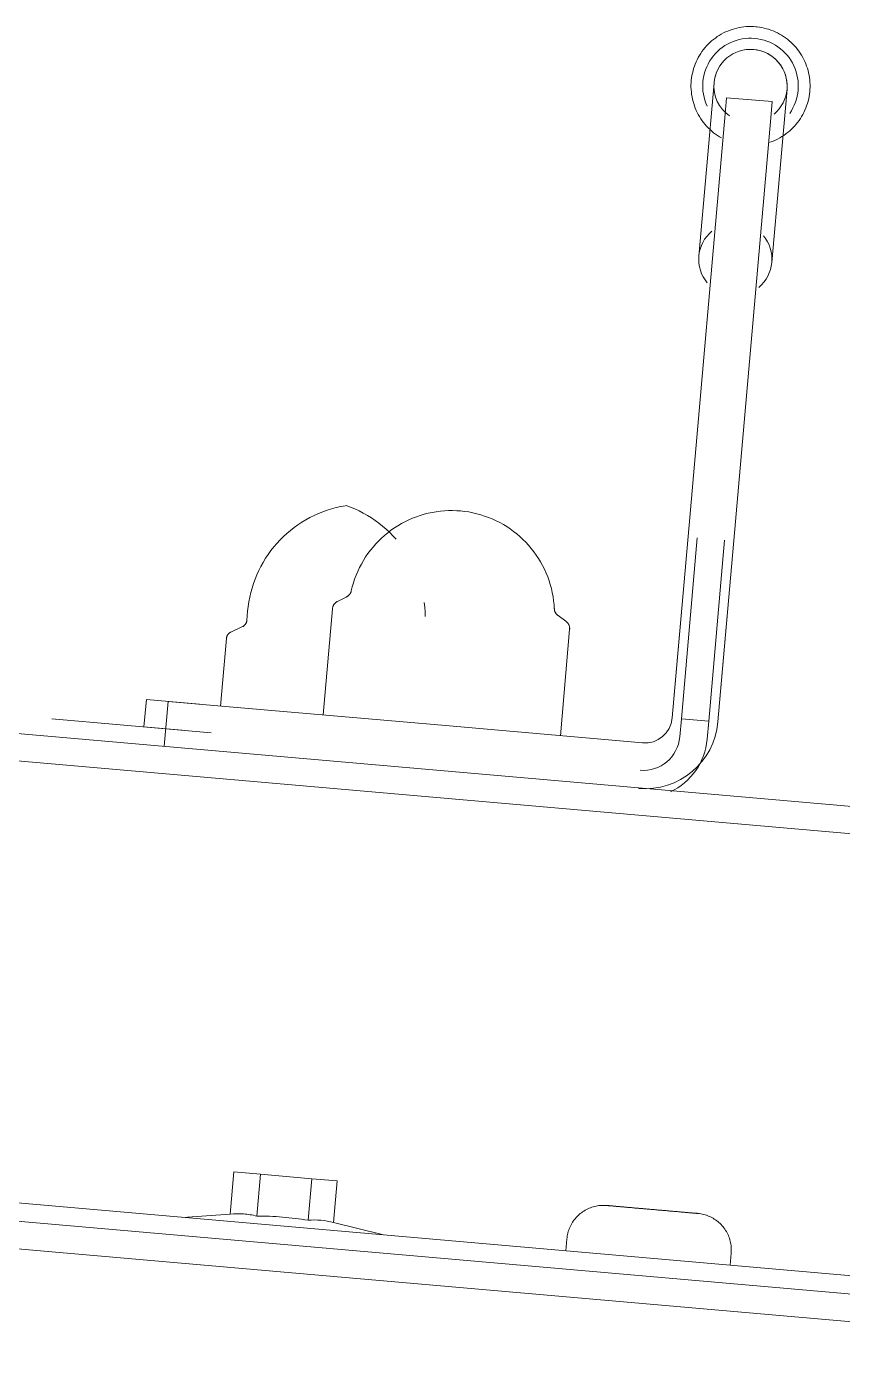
# Model space of a CAD drawing. Header units: millimetres. Extents: x 4237772 to 4686020, y -673 to 29459.
# Drawn here: x 4650197 to 4650286.1, y 16882.7 to 17027.4 of the extents above; entities that cross this region are included whole.
import ezdxf

# ---------------------------------------------------------------- set-up
doc = ezdxf.new("R2010")
doc.units = ezdxf.units.MM
doc.layers.add('Q-SPCQ', color=91, linetype='Continuous', lineweight=5)

# ---------------------------------------------------------------- blocks, each defined once
blk = doc.blocks.new('Static Line_Sayfa_Metal Deck_Pan Mount - Up to 15 _ pitch - Max 2 Users-1845519-SECTION - GRID A9-A10')
at = {"layer": 'Q-SPCQ'}
for p, q in [((4567683.5, 17021.29), (4567681.84, 17002.36)), ((4567684.86, 17019.66), (4567684.71, 17017.9)), ((4567689.84, 17019.23), (4567684.86, 17019.66)), ((4567689.69, 17017.46), (4567689.84, 17019.23)), ((4567689.81, 17001.66), (4567691.47, 17020.59)), ((4567680.67, 16971.74), (4567684.71, 17017.9)), ((4567689.69, 17017.46), (4567685.65, 16971.3)), ((4567680.67, 16971.74), (4567678.93, 16951.92)), ((4567680.67, 16971.74), (4567679.3, 16956.07)), ((4567679.93, 16951.83), (4567681.66, 16971.6)), ((4567684.65, 16971.34), (4567682.92, 16951.57)), ((4567683.91, 16951.48), (4567685.65, 16971.3)), ((4567684.28, 16955.63), (4567685.65, 16971.3)), ((4567643.34, 16965.12), (4567642.39, 16964.65)), ((4567643.34, 16965.12), (4567642.39, 16964.65)), ((4567632.57, 16963.59), (4567632.48, 16962.56)), ((4567632.57, 16963.59), (4567632.48, 16962.56)), ((4567632.57, 16963.59), (4567632.48, 16962.56)), ((4567632.57, 16963.59), (4567632.48, 16962.56)), ((4567632.57, 16963.59), (4567632.48, 16962.56)), ((4567641.83, 16963.84), (4567640.82, 16952.24)), ((4567641.83, 16963.84), (4567640.82, 16952.24)), ((4567667.32, 16962.47), (4567666.47, 16963.1)), ((4567667.32, 16962.47), (4567666.47, 16963.1)), ((4567632.01, 16961.89), (4567630.73, 16961.29)), ((4567632.01, 16961.89), (4567630.73, 16961.29)), ((4567632.01, 16961.89), (4567630.73, 16961.29)), ((4567632.01, 16961.89), (4567630.73, 16961.29)), ((4567632.01, 16961.89), (4567630.73, 16961.29)), ((4567666.72, 16949.98), (4567667.73, 16961.57)), ((4567666.72, 16949.98), (4567667.73, 16961.57)), ((4567630.26, 16960.61), (4567629.61, 16953.22)), ((4567678.93, 16951.92), (4567679.3, 16956.07)), ((4567684.28, 16955.63), (4567683.91, 16951.48)), ((4567621.52, 16953.93), (4567621.25, 16950.94)), ((4567621.52, 16953.93), (4567621.25, 16950.94)), ((4567621.52, 16953.93), (4567621.25, 16950.94)), ((4567621.52, 16953.93), (4567621.25, 16950.94)), ((4567621.52, 16953.93), (4567621.25, 16950.94)), ((4567621.52, 16953.93), (4567627.31, 16953.43)), ((4567621.52, 16953.93), (4567627.31, 16953.43)), ((4567621.52, 16953.93), (4567627.31, 16953.43)), ((4567621.52, 16953.93), (4567627.31, 16953.43)), ((4567621.52, 16953.93), (4567627.31, 16953.43)), ((4567621.52, 16953.93), (4567627.31, 16953.43)), ((4567621.52, 16953.93), (4567627.31, 16953.43)), ((4567621.52, 16953.93), (4567627.31, 16953.43)), ((4567621.52, 16953.93), (4567627.31, 16953.43)), ((4567621.52, 16953.93), (4567627.31, 16953.43)), ((4567623.88, 16953.73), (4567623.45, 16948.83)), ((4567628.86, 16953.29), (4567623.88, 16953.73)), ((4567628.86, 16953.29), (4567623.88, 16953.73)), ((4567628.86, 16953.29), (4567653.77, 16951.11)), ((4567725.43, 16939.91), (4567581.24, 16952.52)), ((4567626.11, 16950.52), (4567611.17, 16951.83)), ((4567626.11, 16950.52), (4567611.17, 16951.83)), ((4567626.11, 16950.52), (4567611.17, 16951.83)), ((4567626.11, 16950.52), (4567611.17, 16951.83)), ((4567626.11, 16950.52), (4567611.17, 16951.83)), ((4567626.11, 16950.52), (4567611.17, 16951.83)), ((4567626.11, 16950.52), (4567611.17, 16951.83)), ((4567626.11, 16950.52), (4567611.17, 16951.83)), ((4567626.11, 16950.52), (4567611.17, 16951.83)), ((4567626.11, 16950.52), (4567611.17, 16951.83)), ((4567679.93, 16951.83), (4567679.76, 16949.84)), ((4567679.76, 16949.84), (4567679.93, 16951.83)), ((4567679.93, 16951.83), (4567679.76, 16949.84)), ((4567679.76, 16949.84), (4567679.93, 16951.83)), ((4567679.93, 16951.83), (4567679.76, 16949.84)), ((4567679.76, 16949.84), (4567679.93, 16951.83)), ((4567679.93, 16951.83), (4567679.76, 16949.84)), ((4567679.76, 16949.84), (4567679.93, 16951.83)), ((4567679.93, 16951.83), (4567679.76, 16949.84)), ((4567679.76, 16949.84), (4567679.93, 16951.83)), ((4567682.92, 16951.57), (4567679.93, 16951.83)), ((4567682.74, 16949.58), (4567682.92, 16951.57)), ((4567682.92, 16951.57), (4567682.74, 16949.58)), ((4567682.74, 16949.58), (4567682.92, 16951.57)), ((4567682.92, 16951.57), (4567682.74, 16949.58)), ((4567682.74, 16949.58), (4567682.92, 16951.57)), ((4567682.92, 16951.57), (4567682.74, 16949.58)), ((4567682.74, 16949.58), (4567682.92, 16951.57)), ((4567682.92, 16951.57), (4567682.74, 16949.58)), ((4567682.74, 16949.58), (4567682.92, 16951.57)), ((4567682.92, 16951.57), (4567682.74, 16949.58)), ((4567625.38, 16950.58), (4567621.25, 16950.94)), ((4567625.38, 16950.58), (4567621.25, 16950.94)), ((4567625.38, 16950.58), (4567621.25, 16950.94)), ((4567625.38, 16950.58), (4567621.25, 16950.94)), ((4567625.38, 16950.58), (4567621.25, 16950.94)), ((4567625.38, 16950.58), (4567621.25, 16950.94)), ((4567625.38, 16950.58), (4567621.25, 16950.94)), ((4567625.38, 16950.58), (4567621.25, 16950.94)), ((4567625.38, 16950.58), (4567621.25, 16950.94)), ((4567625.38, 16950.58), (4567621.25, 16950.94)), ((4567628.6, 16950.3), (4567626.11, 16950.52)), ((4567653.77, 16951.11), (4567675.68, 16949.19)), ((4567583.08, 16949.35), (4567723.08, 16937.1)), ((4567726.09, 16888.57), (4567561.45, 16902.97)), ((4567631.06, 16902.34), (4567630.66, 16897.73)), ((4567633.96, 16902.08), (4567631.06, 16902.34)), ((4567631.06, 16902.34), (4567633.96, 16902.08)), ((4567633.96, 16902.08), (4567633.56, 16897.51)), ((4567633.96, 16902.08), (4567633.56, 16897.51)), ((4567633.96, 16902.08), (4567639.56, 16901.59)), ((4567725.92, 16886.58), (4567560.55, 16901.04)), ((4567735.88, 16885.71), (4567560.55, 16901.04)), ((4567639.56, 16901.59), (4567639.16, 16897.05)), ((4567639.56, 16901.59), (4567639.16, 16897.05)), ((4567642.34, 16901.35), (4567639.56, 16901.59)), ((4567639.56, 16901.59), (4567642.34, 16901.35)), ((4567641.94, 16896.81), (4567642.34, 16901.35)), ((4567735.62, 16882.72), (4567560.29, 16898.06)), ((4567630.66, 16897.73), (4567625.48, 16897.37)), ((4567647.39, 16895.45), (4567641.94, 16896.81)), ((4567667.43, 16895.02), (4567667.32, 16893.71)), ((4567685.25, 16892.14), (4567685.36, 16893.45))]:
    blk.add_line(p, q, dxfattribs=at)
at = {"layer": 'Q-SPCQ', "flags": 128}
for points in [[(4567688.05, 17027.41), (4567687.79, 17027.43), (4567687.53, 17027.44), (4567687.27, 17027.43), (4567687.01, 17027.42), (4567686.75, 17027.4), (4567686.49, 17027.36), (4567686.24, 17027.32), (4567685.98, 17027.26), (4567685.73, 17027.2), (4567685.48, 17027.12), (4567685.24, 17027.04), (4567684.99, 17026.94), (4567684.76, 17026.84), (4567684.52, 17026.73), (4567684.29, 17026.6), (4567684.07, 17026.47), (4567683.85, 17026.33), (4567683.64, 17026.18), (4567683.43, 17026.02), (4567683.23, 17025.86), (4567683.04, 17025.68), (4567682.85, 17025.5), (4567682.67, 17025.31), (4567682.5, 17025.12), (4567682.34, 17024.91), (4567682.18, 17024.7), (4567682.04, 17024.49), (4567681.9, 17024.27), (4567681.77, 17024.04), (4567681.65, 17023.81), (4567681.54, 17023.58), (4567681.44, 17023.34), (4567681.35, 17023.09), (4567681.27, 17022.85), (4567681.2, 17022.6), (4567681.14, 17022.34), (4567681.08, 17022.09), (4567681.04, 17021.83), (4567681.01, 17021.57), (4567680.99, 17021.32), (4567680.98, 17021.06), (4567680.98, 17020.8), (4567680.99, 17020.54), (4567681.02, 17020.28), (4567681.05, 17020.02), (4567681.09, 17019.76), (4567681.14, 17019.51), (4567681.2, 17019.25), (4567681.28, 17019.01), (4567681.36, 17018.76), (4567681.45, 17018.52), (4567681.55, 17018.28), (4567681.66, 17018.04), (4567681.78, 17017.81), (4567681.91, 17017.59), (4567682.05, 17017.37), (4567682.2, 17017.15), (4567682.35, 17016.94), (4567682.52, 17016.74), (4567682.69, 17016.55), (4567682.87, 17016.36), (4567683.06, 17016.18), (4567683.25, 17016), (4567683.45, 17015.84), (4567683.66, 17015.68), (4567683.87, 17015.53), (4567684.09, 17015.39), (4567684.32, 17015.26)], [(4567688.05, 17027.41), (4567687.79, 17027.43), (4567687.53, 17027.44), (4567687.27, 17027.43), (4567687.01, 17027.42), (4567686.75, 17027.4), (4567686.49, 17027.36), (4567686.24, 17027.32), (4567685.98, 17027.26), (4567685.73, 17027.2), (4567685.48, 17027.12), (4567685.24, 17027.04), (4567684.99, 17026.94), (4567684.76, 17026.84), (4567684.52, 17026.73), (4567684.29, 17026.6), (4567684.07, 17026.47), (4567683.85, 17026.33), (4567683.64, 17026.18), (4567683.43, 17026.02), (4567683.23, 17025.86), (4567683.04, 17025.68), (4567682.85, 17025.5), (4567682.67, 17025.31), (4567682.5, 17025.12), (4567682.34, 17024.91), (4567682.18, 17024.7), (4567682.04, 17024.49), (4567681.9, 17024.27), (4567681.77, 17024.04), (4567681.65, 17023.81), (4567681.54, 17023.58), (4567681.44, 17023.34), (4567681.35, 17023.09), (4567681.27, 17022.85), (4567681.2, 17022.6), (4567681.14, 17022.34), (4567681.08, 17022.09), (4567681.04, 17021.83), (4567681.01, 17021.57), (4567680.99, 17021.32), (4567680.98, 17021.06), (4567680.98, 17020.8), (4567680.99, 17020.54), (4567681.02, 17020.28), (4567681.05, 17020.02), (4567681.09, 17019.76), (4567681.14, 17019.51), (4567681.2, 17019.25), (4567681.28, 17019.01), (4567681.36, 17018.76), (4567681.45, 17018.52), (4567681.55, 17018.28), (4567681.66, 17018.04), (4567681.78, 17017.81), (4567681.91, 17017.59), (4567682.05, 17017.37), (4567682.2, 17017.15), (4567682.35, 17016.94), (4567682.52, 17016.74), (4567682.69, 17016.55), (4567682.87, 17016.36), (4567683.06, 17016.18), (4567683.25, 17016), (4567683.45, 17015.84), (4567683.66, 17015.68), (4567683.87, 17015.53), (4567684.09, 17015.39), (4567684.32, 17015.26)], [(4567688.05, 17027.41), (4567687.79, 17027.43), (4567687.53, 17027.44), (4567687.27, 17027.43), (4567687.01, 17027.42), (4567686.75, 17027.4), (4567686.49, 17027.36), (4567686.24, 17027.32), (4567685.98, 17027.26), (4567685.73, 17027.2), (4567685.48, 17027.12), (4567685.24, 17027.04), (4567684.99, 17026.94), (4567684.76, 17026.84), (4567684.52, 17026.73), (4567684.29, 17026.6), (4567684.07, 17026.47), (4567683.85, 17026.33), (4567683.64, 17026.18), (4567683.43, 17026.02), (4567683.23, 17025.86), (4567683.04, 17025.68), (4567682.85, 17025.5), (4567682.67, 17025.31), (4567682.5, 17025.12), (4567682.34, 17024.91), (4567682.18, 17024.7), (4567682.04, 17024.49), (4567681.9, 17024.27), (4567681.77, 17024.04), (4567681.65, 17023.81), (4567681.54, 17023.58), (4567681.44, 17023.34), (4567681.35, 17023.09), (4567681.27, 17022.85), (4567681.2, 17022.6), (4567681.14, 17022.34), (4567681.08, 17022.09), (4567681.04, 17021.83), (4567681.01, 17021.57), (4567680.99, 17021.32), (4567680.98, 17021.06), (4567680.98, 17020.8), (4567680.99, 17020.54), (4567681.02, 17020.28), (4567681.05, 17020.02), (4567681.09, 17019.76), (4567681.14, 17019.51), (4567681.2, 17019.25), (4567681.28, 17019.01), (4567681.36, 17018.76), (4567681.45, 17018.52), (4567681.55, 17018.28), (4567681.66, 17018.04), (4567681.78, 17017.81), (4567681.91, 17017.59), (4567682.05, 17017.37), (4567682.2, 17017.15), (4567682.35, 17016.94), (4567682.52, 17016.74), (4567682.69, 17016.55), (4567682.87, 17016.36), (4567683.06, 17016.18), (4567683.25, 17016), (4567683.45, 17015.84), (4567683.66, 17015.68), (4567683.87, 17015.53), (4567684.09, 17015.39), (4567684.32, 17015.26)], [(4567688.05, 17027.41), (4567687.79, 17027.43), (4567687.53, 17027.44), (4567687.27, 17027.43), (4567687.01, 17027.42), (4567686.75, 17027.4), (4567686.49, 17027.36), (4567686.24, 17027.32), (4567685.98, 17027.26), (4567685.73, 17027.2), (4567685.48, 17027.12), (4567685.24, 17027.04), (4567684.99, 17026.94), (4567684.76, 17026.84), (4567684.52, 17026.73), (4567684.29, 17026.6), (4567684.07, 17026.47), (4567683.85, 17026.33), (4567683.64, 17026.18), (4567683.43, 17026.02), (4567683.23, 17025.86), (4567683.04, 17025.68), (4567682.85, 17025.5), (4567682.67, 17025.31), (4567682.5, 17025.12), (4567682.34, 17024.91), (4567682.18, 17024.7), (4567682.04, 17024.49), (4567681.9, 17024.27), (4567681.77, 17024.04), (4567681.65, 17023.81), (4567681.54, 17023.58), (4567681.44, 17023.34), (4567681.35, 17023.09), (4567681.27, 17022.85), (4567681.2, 17022.6), (4567681.14, 17022.34), (4567681.08, 17022.09), (4567681.04, 17021.83), (4567681.01, 17021.57), (4567680.99, 17021.32), (4567680.98, 17021.06), (4567680.98, 17020.8), (4567680.99, 17020.54), (4567681.02, 17020.28), (4567681.05, 17020.02), (4567681.09, 17019.76), (4567681.14, 17019.51), (4567681.2, 17019.25), (4567681.28, 17019.01), (4567681.36, 17018.76), (4567681.45, 17018.52), (4567681.55, 17018.28), (4567681.66, 17018.04), (4567681.78, 17017.81), (4567681.91, 17017.59), (4567682.05, 17017.37), (4567682.2, 17017.15), (4567682.35, 17016.94), (4567682.52, 17016.74), (4567682.69, 17016.55), (4567682.87, 17016.36), (4567683.06, 17016.18), (4567683.25, 17016), (4567683.45, 17015.84), (4567683.66, 17015.68), (4567683.87, 17015.53), (4567684.09, 17015.39), (4567684.32, 17015.26)], [(4567688.05, 17027.41), (4567687.79, 17027.43), (4567687.53, 17027.44), (4567687.27, 17027.43), (4567687.01, 17027.42), (4567686.75, 17027.4), (4567686.49, 17027.36), (4567686.24, 17027.32), (4567685.98, 17027.26), (4567685.73, 17027.2), (4567685.48, 17027.12), (4567685.24, 17027.04), (4567684.99, 17026.94), (4567684.76, 17026.84), (4567684.52, 17026.73), (4567684.29, 17026.6), (4567684.07, 17026.47), (4567683.85, 17026.33), (4567683.64, 17026.18), (4567683.43, 17026.02), (4567683.23, 17025.86), (4567683.04, 17025.68), (4567682.85, 17025.5), (4567682.67, 17025.31), (4567682.5, 17025.12), (4567682.34, 17024.91), (4567682.18, 17024.7), (4567682.04, 17024.49), (4567681.9, 17024.27), (4567681.77, 17024.04), (4567681.65, 17023.81), (4567681.54, 17023.58), (4567681.44, 17023.34), (4567681.35, 17023.09), (4567681.27, 17022.85), (4567681.2, 17022.6), (4567681.14, 17022.34), (4567681.08, 17022.09), (4567681.04, 17021.83), (4567681.01, 17021.57), (4567680.99, 17021.32), (4567680.98, 17021.06), (4567680.98, 17020.8), (4567680.99, 17020.54), (4567681.02, 17020.28), (4567681.05, 17020.02), (4567681.09, 17019.76), (4567681.14, 17019.51), (4567681.2, 17019.25), (4567681.28, 17019.01), (4567681.36, 17018.76), (4567681.45, 17018.52), (4567681.55, 17018.28), (4567681.66, 17018.04), (4567681.78, 17017.81), (4567681.91, 17017.59), (4567682.05, 17017.37), (4567682.2, 17017.15), (4567682.35, 17016.94), (4567682.52, 17016.74), (4567682.69, 17016.55), (4567682.87, 17016.36), (4567683.06, 17016.18), (4567683.25, 17016), (4567683.45, 17015.84), (4567683.66, 17015.68), (4567683.87, 17015.53), (4567684.09, 17015.39), (4567684.32, 17015.26)], [(4567689.48, 17014.75), (4567689.73, 17014.84), (4567689.97, 17014.93), (4567690.21, 17015.04), (4567690.44, 17015.15), (4567690.67, 17015.27), (4567690.89, 17015.41), (4567691.11, 17015.55), (4567691.33, 17015.7), (4567691.53, 17015.85), (4567691.73, 17016.02), (4567691.93, 17016.19), (4567692.11, 17016.38), (4567692.29, 17016.56), (4567692.46, 17016.76), (4567692.62, 17016.96), (4567692.78, 17017.17), (4567692.93, 17017.39), (4567693.06, 17017.61), (4567693.19, 17017.83), (4567693.31, 17018.06), (4567693.42, 17018.3), (4567693.52, 17018.54), (4567693.61, 17018.78), (4567693.7, 17019.03), (4567693.77, 17019.28), (4567693.83, 17019.53), (4567693.88, 17019.79), (4567693.92, 17020.04), (4567693.95, 17020.3), (4567693.97, 17020.56), (4567693.98, 17020.82), (4567693.98, 17021.08), (4567693.97, 17021.34), (4567693.95, 17021.6), (4567693.92, 17021.86), (4567693.87, 17022.11), (4567693.82, 17022.37), (4567693.76, 17022.62), (4567693.69, 17022.87), (4567693.61, 17023.12), (4567693.51, 17023.36), (4567693.41, 17023.6), (4567693.3, 17023.83), (4567693.18, 17024.07), (4567693.05, 17024.29), (4567692.91, 17024.51), (4567692.76, 17024.73), (4567692.61, 17024.93), (4567692.45, 17025.14), (4567692.27, 17025.33), (4567692.09, 17025.52), (4567691.91, 17025.7), (4567691.71, 17025.87), (4567691.51, 17026.04), (4567691.31, 17026.19), (4567691.09, 17026.34), (4567690.87, 17026.48), (4567690.65, 17026.61), (4567690.42, 17026.74), (4567690.18, 17026.85), (4567689.95, 17026.95), (4567689.7, 17027.05), (4567689.46, 17027.13), (4567689.21, 17027.2), (4567688.96, 17027.27), (4567688.7, 17027.32), (4567688.45, 17027.37), (4567688.19, 17027.4), (4567688.05, 17027.41)], [(4567689.48, 17014.75), (4567689.73, 17014.84), (4567689.97, 17014.93), (4567690.21, 17015.04), (4567690.44, 17015.15), (4567690.67, 17015.27), (4567690.89, 17015.41), (4567691.11, 17015.55), (4567691.33, 17015.7), (4567691.53, 17015.85), (4567691.73, 17016.02), (4567691.93, 17016.19), (4567692.11, 17016.38), (4567692.29, 17016.56), (4567692.46, 17016.76), (4567692.62, 17016.96), (4567692.78, 17017.17), (4567692.93, 17017.39), (4567693.06, 17017.61), (4567693.19, 17017.83), (4567693.31, 17018.06), (4567693.42, 17018.3), (4567693.52, 17018.54), (4567693.61, 17018.78), (4567693.7, 17019.03), (4567693.77, 17019.28), (4567693.83, 17019.53), (4567693.88, 17019.79), (4567693.92, 17020.04), (4567693.95, 17020.3), (4567693.97, 17020.56), (4567693.98, 17020.82), (4567693.98, 17021.08), (4567693.97, 17021.34), (4567693.95, 17021.6), (4567693.92, 17021.86), (4567693.87, 17022.11), (4567693.82, 17022.37), (4567693.76, 17022.62), (4567693.69, 17022.87), (4567693.61, 17023.12), (4567693.51, 17023.36), (4567693.41, 17023.6), (4567693.3, 17023.83), (4567693.18, 17024.07), (4567693.05, 17024.29), (4567692.91, 17024.51), (4567692.76, 17024.73), (4567692.61, 17024.93), (4567692.45, 17025.14), (4567692.27, 17025.33), (4567692.09, 17025.52), (4567691.91, 17025.7), (4567691.71, 17025.87), (4567691.51, 17026.04), (4567691.31, 17026.19), (4567691.09, 17026.34), (4567690.87, 17026.48), (4567690.65, 17026.61), (4567690.42, 17026.74), (4567690.18, 17026.85), (4567689.95, 17026.95), (4567689.7, 17027.05), (4567689.46, 17027.13), (4567689.21, 17027.2), (4567688.96, 17027.27), (4567688.7, 17027.32), (4567688.45, 17027.37), (4567688.19, 17027.4), (4567688.05, 17027.41)], [(4567689.48, 17014.75), (4567689.73, 17014.84), (4567689.97, 17014.93), (4567690.21, 17015.04), (4567690.44, 17015.15), (4567690.67, 17015.27), (4567690.89, 17015.41), (4567691.11, 17015.55), (4567691.33, 17015.7), (4567691.53, 17015.85), (4567691.73, 17016.02), (4567691.93, 17016.19), (4567692.11, 17016.38), (4567692.29, 17016.56), (4567692.46, 17016.76), (4567692.62, 17016.96), (4567692.78, 17017.17), (4567692.93, 17017.39), (4567693.06, 17017.61), (4567693.19, 17017.83), (4567693.31, 17018.06), (4567693.42, 17018.3), (4567693.52, 17018.54), (4567693.61, 17018.78), (4567693.7, 17019.03), (4567693.77, 17019.28), (4567693.83, 17019.53), (4567693.88, 17019.79), (4567693.92, 17020.04), (4567693.95, 17020.3), (4567693.97, 17020.56), (4567693.98, 17020.82), (4567693.98, 17021.08), (4567693.97, 17021.34), (4567693.95, 17021.6), (4567693.92, 17021.86), (4567693.87, 17022.11), (4567693.82, 17022.37), (4567693.76, 17022.62), (4567693.69, 17022.87), (4567693.61, 17023.12), (4567693.51, 17023.36), (4567693.41, 17023.6), (4567693.3, 17023.83), (4567693.18, 17024.07), (4567693.05, 17024.29), (4567692.91, 17024.51), (4567692.76, 17024.73), (4567692.61, 17024.93), (4567692.45, 17025.14), (4567692.27, 17025.33), (4567692.09, 17025.52), (4567691.91, 17025.7), (4567691.71, 17025.87), (4567691.51, 17026.04), (4567691.31, 17026.19), (4567691.09, 17026.34), (4567690.87, 17026.48), (4567690.65, 17026.61), (4567690.42, 17026.74), (4567690.18, 17026.85), (4567689.95, 17026.95), (4567689.7, 17027.05), (4567689.46, 17027.13), (4567689.21, 17027.2), (4567688.96, 17027.27), (4567688.7, 17027.32), (4567688.45, 17027.37), (4567688.19, 17027.4), (4567688.05, 17027.41)], [(4567689.48, 17014.75), (4567689.73, 17014.84), (4567689.97, 17014.93), (4567690.21, 17015.04), (4567690.44, 17015.15), (4567690.67, 17015.27), (4567690.89, 17015.41), (4567691.11, 17015.55), (4567691.33, 17015.7), (4567691.53, 17015.85), (4567691.73, 17016.02), (4567691.93, 17016.19), (4567692.11, 17016.38), (4567692.29, 17016.56), (4567692.46, 17016.76), (4567692.62, 17016.96), (4567692.78, 17017.17), (4567692.93, 17017.39), (4567693.06, 17017.61), (4567693.19, 17017.83), (4567693.31, 17018.06), (4567693.42, 17018.3), (4567693.52, 17018.54), (4567693.61, 17018.78), (4567693.7, 17019.03), (4567693.77, 17019.28), (4567693.83, 17019.53), (4567693.88, 17019.79), (4567693.92, 17020.04), (4567693.95, 17020.3), (4567693.97, 17020.56), (4567693.98, 17020.82), (4567693.98, 17021.08), (4567693.97, 17021.34), (4567693.95, 17021.6), (4567693.92, 17021.86), (4567693.87, 17022.11), (4567693.82, 17022.37), (4567693.76, 17022.62), (4567693.69, 17022.87), (4567693.61, 17023.12), (4567693.51, 17023.36), (4567693.41, 17023.6), (4567693.3, 17023.83), (4567693.18, 17024.07), (4567693.05, 17024.29), (4567692.91, 17024.51), (4567692.76, 17024.73), (4567692.61, 17024.93), (4567692.45, 17025.14), (4567692.27, 17025.33), (4567692.09, 17025.52), (4567691.91, 17025.7), (4567691.71, 17025.87), (4567691.51, 17026.04), (4567691.31, 17026.19), (4567691.09, 17026.34), (4567690.87, 17026.48), (4567690.65, 17026.61), (4567690.42, 17026.74), (4567690.18, 17026.85), (4567689.95, 17026.95), (4567689.7, 17027.05), (4567689.46, 17027.13), (4567689.21, 17027.2), (4567688.96, 17027.27), (4567688.7, 17027.32), (4567688.45, 17027.37), (4567688.19, 17027.4), (4567688.05, 17027.41)], [(4567689.48, 17014.75), (4567689.73, 17014.84), (4567689.97, 17014.93), (4567690.21, 17015.04), (4567690.44, 17015.15), (4567690.67, 17015.27), (4567690.89, 17015.41), (4567691.11, 17015.55), (4567691.33, 17015.7), (4567691.53, 17015.85), (4567691.73, 17016.02), (4567691.93, 17016.19), (4567692.11, 17016.38), (4567692.29, 17016.56), (4567692.46, 17016.76), (4567692.62, 17016.96), (4567692.78, 17017.17), (4567692.93, 17017.39), (4567693.06, 17017.61), (4567693.19, 17017.83), (4567693.31, 17018.06), (4567693.42, 17018.3), (4567693.52, 17018.54), (4567693.61, 17018.78), (4567693.7, 17019.03), (4567693.77, 17019.28), (4567693.83, 17019.53), (4567693.88, 17019.79), (4567693.92, 17020.04), (4567693.95, 17020.3), (4567693.97, 17020.56), (4567693.98, 17020.82), (4567693.98, 17021.08), (4567693.97, 17021.34), (4567693.95, 17021.6), (4567693.92, 17021.86), (4567693.87, 17022.11), (4567693.82, 17022.37), (4567693.76, 17022.62), (4567693.69, 17022.87), (4567693.61, 17023.12), (4567693.51, 17023.36), (4567693.41, 17023.6), (4567693.3, 17023.83), (4567693.18, 17024.07), (4567693.05, 17024.29), (4567692.91, 17024.51), (4567692.76, 17024.73), (4567692.61, 17024.93), (4567692.45, 17025.14), (4567692.27, 17025.33), (4567692.09, 17025.52), (4567691.91, 17025.7), (4567691.71, 17025.87), (4567691.51, 17026.04), (4567691.31, 17026.19), (4567691.09, 17026.34), (4567690.87, 17026.48), (4567690.65, 17026.61), (4567690.42, 17026.74), (4567690.18, 17026.85), (4567689.95, 17026.95), (4567689.7, 17027.05), (4567689.46, 17027.13), (4567689.21, 17027.2), (4567688.96, 17027.27), (4567688.7, 17027.32), (4567688.45, 17027.37), (4567688.19, 17027.4), (4567688.05, 17027.41)], [(4567632.57, 16963.59), (4567632.63, 16964.1), (4567632.7, 16964.6), (4567632.8, 16965.11), (4567632.91, 16965.6), (4567633.05, 16966.1), (4567633.2, 16966.59), (4567633.38, 16967.07), (4567633.57, 16967.54), (4567633.78, 16968.01), (4567634.01, 16968.46), (4567634.26, 16968.91), (4567634.53, 16969.35), (4567634.81, 16969.77), (4567635.11, 16970.19), (4567635.43, 16970.59), (4567635.76, 16970.98), (4567636.11, 16971.36), (4567636.47, 16971.72), (4567636.85, 16972.06), (4567637.24, 16972.39), (4567637.64, 16972.71), (4567638.06, 16973.01), (4567638.49, 16973.29), (4567638.92, 16973.56), (4567639.37, 16973.8), (4567639.83, 16974.03), (4567640.3, 16974.24), (4567640.77, 16974.43), (4567641.25, 16974.61), (4567641.74, 16974.76), (4567642.24, 16974.89), (4567642.73, 16975), (4567643.24, 16975.1), (4567643.32, 16975.11)], [(4567632.57, 16963.59), (4567632.63, 16964.1), (4567632.7, 16964.6), (4567632.8, 16965.11), (4567632.91, 16965.6), (4567633.05, 16966.1), (4567633.2, 16966.59), (4567633.38, 16967.07), (4567633.57, 16967.54), (4567633.78, 16968.01), (4567634.01, 16968.46), (4567634.26, 16968.91), (4567634.53, 16969.35), (4567634.81, 16969.77), (4567635.11, 16970.19), (4567635.43, 16970.59), (4567635.76, 16970.98), (4567636.11, 16971.36), (4567636.47, 16971.72), (4567636.85, 16972.06), (4567637.24, 16972.39), (4567637.64, 16972.71), (4567638.06, 16973.01), (4567638.49, 16973.29), (4567638.92, 16973.56), (4567639.37, 16973.8), (4567639.83, 16974.03), (4567640.3, 16974.24), (4567640.77, 16974.43), (4567641.25, 16974.61), (4567641.74, 16974.76), (4567642.24, 16974.89), (4567642.73, 16975), (4567643.24, 16975.1), (4567643.32, 16975.11)], [(4567632.57, 16963.59), (4567632.63, 16964.1), (4567632.7, 16964.6), (4567632.8, 16965.11), (4567632.91, 16965.6), (4567633.05, 16966.1), (4567633.2, 16966.59), (4567633.38, 16967.07), (4567633.57, 16967.54), (4567633.78, 16968.01), (4567634.01, 16968.46), (4567634.26, 16968.91), (4567634.53, 16969.35), (4567634.81, 16969.77), (4567635.11, 16970.19), (4567635.43, 16970.59), (4567635.76, 16970.98), (4567636.11, 16971.36), (4567636.47, 16971.72), (4567636.85, 16972.06), (4567637.24, 16972.39), (4567637.64, 16972.71), (4567638.06, 16973.01), (4567638.49, 16973.29), (4567638.92, 16973.56), (4567639.37, 16973.8), (4567639.83, 16974.03), (4567640.3, 16974.24), (4567640.77, 16974.43), (4567641.25, 16974.61), (4567641.74, 16974.76), (4567642.24, 16974.89), (4567642.73, 16975), (4567643.24, 16975.1), (4567643.32, 16975.11)], [(4567632.57, 16963.59), (4567632.63, 16964.1), (4567632.7, 16964.6), (4567632.8, 16965.11), (4567632.91, 16965.6), (4567633.05, 16966.1), (4567633.2, 16966.59), (4567633.38, 16967.07), (4567633.57, 16967.54), (4567633.78, 16968.01), (4567634.01, 16968.46), (4567634.26, 16968.91), (4567634.53, 16969.35), (4567634.81, 16969.77), (4567635.11, 16970.19), (4567635.43, 16970.59), (4567635.76, 16970.98), (4567636.11, 16971.36), (4567636.47, 16971.72), (4567636.85, 16972.06), (4567637.24, 16972.39), (4567637.64, 16972.71), (4567638.06, 16973.01), (4567638.49, 16973.29), (4567638.92, 16973.56), (4567639.37, 16973.8), (4567639.83, 16974.03), (4567640.3, 16974.24), (4567640.77, 16974.43), (4567641.25, 16974.61), (4567641.74, 16974.76), (4567642.24, 16974.89), (4567642.73, 16975), (4567643.24, 16975.1), (4567643.32, 16975.11)], [(4567632.57, 16963.59), (4567632.63, 16964.1), (4567632.7, 16964.6), (4567632.8, 16965.11), (4567632.91, 16965.6), (4567633.05, 16966.1), (4567633.2, 16966.59), (4567633.38, 16967.07), (4567633.57, 16967.54), (4567633.78, 16968.01), (4567634.01, 16968.46), (4567634.26, 16968.91), (4567634.53, 16969.35), (4567634.81, 16969.77), (4567635.11, 16970.19), (4567635.43, 16970.59), (4567635.76, 16970.98), (4567636.11, 16971.36), (4567636.47, 16971.72), (4567636.85, 16972.06), (4567637.24, 16972.39), (4567637.64, 16972.71), (4567638.06, 16973.01), (4567638.49, 16973.29), (4567638.92, 16973.56), (4567639.37, 16973.8), (4567639.83, 16974.03), (4567640.3, 16974.24), (4567640.77, 16974.43), (4567641.25, 16974.61), (4567641.74, 16974.76), (4567642.24, 16974.89), (4567642.73, 16975), (4567643.24, 16975.1), (4567643.32, 16975.11)], [(4567643.32, 16975.11), (4567643.8, 16974.94), (4567644.27, 16974.74), (4567644.74, 16974.53), (4567645.19, 16974.29), (4567645.64, 16974.04), (4567646.08, 16973.77), (4567646.5, 16973.49), (4567646.91, 16973.19), (4567647.31, 16972.87), (4567647.7, 16972.53), (4567648.08, 16972.18), (4567648.44, 16971.82), (4567648.78, 16971.44)], [(4567643.32, 16975.11), (4567643.8, 16974.94), (4567644.27, 16974.74), (4567644.74, 16974.53), (4567645.19, 16974.29), (4567645.64, 16974.04), (4567646.08, 16973.77), (4567646.5, 16973.49), (4567646.91, 16973.19), (4567647.31, 16972.87), (4567647.7, 16972.53), (4567648.08, 16972.18), (4567648.44, 16971.82), (4567648.78, 16971.44)], [(4567643.32, 16975.11), (4567643.8, 16974.94), (4567644.27, 16974.74), (4567644.74, 16974.53), (4567645.19, 16974.29), (4567645.64, 16974.04), (4567646.08, 16973.77), (4567646.5, 16973.49), (4567646.91, 16973.19), (4567647.31, 16972.87), (4567647.7, 16972.53), (4567648.08, 16972.18), (4567648.44, 16971.82), (4567648.78, 16971.44)], [(4567643.32, 16975.11), (4567643.8, 16974.94), (4567644.27, 16974.74), (4567644.74, 16974.53), (4567645.19, 16974.29), (4567645.64, 16974.04), (4567646.08, 16973.77), (4567646.5, 16973.49), (4567646.91, 16973.19), (4567647.31, 16972.87), (4567647.7, 16972.53), (4567648.08, 16972.18), (4567648.44, 16971.82), (4567648.78, 16971.44)], [(4567643.32, 16975.11), (4567643.8, 16974.94), (4567644.27, 16974.74), (4567644.74, 16974.53), (4567645.19, 16974.29), (4567645.64, 16974.04), (4567646.08, 16973.77), (4567646.5, 16973.49), (4567646.91, 16973.19), (4567647.31, 16972.87), (4567647.7, 16972.53), (4567648.08, 16972.18), (4567648.44, 16971.82), (4567648.78, 16971.44)], [(4567643.88, 16965.8), (4567643.99, 16966.23), (4567644.11, 16966.67), (4567644.25, 16967.09), (4567644.41, 16967.51), (4567644.59, 16967.92), (4567644.78, 16968.33), (4567644.99, 16968.73), (4567645.21, 16969.12), (4567645.45, 16969.5), (4567645.7, 16969.87), (4567645.97, 16970.23), (4567646.26, 16970.58), (4567646.55, 16970.92), (4567646.86, 16971.24), (4567647.19, 16971.55), (4567647.52, 16971.85), (4567647.87, 16972.14), (4567648.22, 16972.41), (4567648.59, 16972.67), (4567648.97, 16972.91), (4567649.36, 16973.14), (4567649.75, 16973.35), (4567650.16, 16973.54), (4567650.57, 16973.72), (4567650.99, 16973.88), (4567651.41, 16974.03), (4567651.85, 16974.16), (4567652.28, 16974.27), (4567652.72, 16974.36), (4567653.16, 16974.44), (4567653.61, 16974.5), (4567654.06, 16974.54), (4567654.5, 16974.56), (4567654.95, 16974.56), (4567655.4, 16974.55), (4567655.82, 16974.52)], [(4567643.88, 16965.8), (4567643.99, 16966.23), (4567644.11, 16966.67), (4567644.25, 16967.09), (4567644.41, 16967.51), (4567644.59, 16967.92), (4567644.78, 16968.33), (4567644.99, 16968.73), (4567645.21, 16969.12), (4567645.45, 16969.5), (4567645.7, 16969.87), (4567645.97, 16970.23), (4567646.26, 16970.58), (4567646.55, 16970.92), (4567646.86, 16971.24), (4567647.19, 16971.55), (4567647.52, 16971.85), (4567647.87, 16972.14), (4567648.22, 16972.41), (4567648.59, 16972.67), (4567648.97, 16972.91), (4567649.36, 16973.14), (4567649.75, 16973.35), (4567650.16, 16973.54), (4567650.57, 16973.72), (4567650.99, 16973.88), (4567651.41, 16974.03), (4567651.85, 16974.16), (4567652.28, 16974.27), (4567652.72, 16974.36), (4567653.16, 16974.44), (4567653.61, 16974.5), (4567654.06, 16974.54), (4567654.5, 16974.56), (4567654.95, 16974.56), (4567655.4, 16974.55), (4567655.82, 16974.52)], [(4567655.82, 16974.52), (4567656.26, 16974.47), (4567656.71, 16974.41), (4567657.15, 16974.32), (4567657.59, 16974.22), (4567658.02, 16974.1), (4567658.45, 16973.97), (4567658.87, 16973.82), (4567659.28, 16973.65), (4567659.69, 16973.46), (4567660.09, 16973.26), (4567660.49, 16973.04), (4567660.87, 16972.81), (4567661.24, 16972.56), (4567661.61, 16972.29), (4567661.96, 16972.01), (4567662.3, 16971.72), (4567662.63, 16971.42), (4567662.95, 16971.1), (4567663.25, 16970.77), (4567663.54, 16970.43), (4567663.82, 16970.07), (4567664.08, 16969.71), (4567664.33, 16969.33), (4567664.56, 16968.95), (4567664.78, 16968.56), (4567664.98, 16968.15), (4567665.16, 16967.74), (4567665.33, 16967.33), (4567665.48, 16966.9), (4567665.62, 16966.48), (4567665.74, 16966.04), (4567665.83, 16965.6), (4567665.92, 16965.16), (4567665.98, 16964.72), (4567666.03, 16964.27), (4567666.05, 16963.86)], [(4567655.82, 16974.52), (4567656.26, 16974.47), (4567656.71, 16974.41), (4567657.15, 16974.32), (4567657.59, 16974.22), (4567658.02, 16974.1), (4567658.45, 16973.97), (4567658.87, 16973.82), (4567659.28, 16973.65), (4567659.69, 16973.46), (4567660.09, 16973.26), (4567660.49, 16973.04), (4567660.87, 16972.81), (4567661.24, 16972.56), (4567661.61, 16972.29), (4567661.96, 16972.01), (4567662.3, 16971.72), (4567662.63, 16971.42), (4567662.95, 16971.1), (4567663.25, 16970.77), (4567663.54, 16970.43), (4567663.82, 16970.07), (4567664.08, 16969.71), (4567664.33, 16969.33), (4567664.56, 16968.95), (4567664.78, 16968.56), (4567664.98, 16968.15), (4567665.16, 16967.74), (4567665.33, 16967.33), (4567665.48, 16966.9), (4567665.62, 16966.48), (4567665.74, 16966.04), (4567665.83, 16965.6), (4567665.92, 16965.16), (4567665.98, 16964.72), (4567666.03, 16964.27), (4567666.05, 16963.86)], [(4567643.34, 16965.12), (4567643.38, 16965.14), (4567643.41, 16965.16), (4567643.45, 16965.18), (4567643.48, 16965.2), (4567643.51, 16965.22), (4567643.54, 16965.25), (4567643.58, 16965.27), (4567643.6, 16965.3), (4567643.63, 16965.33), (4567643.66, 16965.36), (4567643.68, 16965.39), (4567643.71, 16965.42), (4567643.73, 16965.45), (4567643.75, 16965.49), (4567643.77, 16965.52), (4567643.79, 16965.56), (4567643.81, 16965.59), (4567643.83, 16965.63), (4567643.84, 16965.67), (4567643.86, 16965.7), (4567643.87, 16965.74), (4567643.88, 16965.78), (4567643.88, 16965.8)], [(4567643.34, 16965.12), (4567643.38, 16965.14), (4567643.41, 16965.16), (4567643.45, 16965.18), (4567643.48, 16965.2), (4567643.51, 16965.22), (4567643.54, 16965.25), (4567643.58, 16965.27), (4567643.6, 16965.3), (4567643.63, 16965.33), (4567643.66, 16965.36), (4567643.68, 16965.39), (4567643.71, 16965.42), (4567643.73, 16965.45), (4567643.75, 16965.49), (4567643.77, 16965.52), (4567643.79, 16965.56), (4567643.81, 16965.59), (4567643.83, 16965.63), (4567643.84, 16965.67), (4567643.86, 16965.7), (4567643.87, 16965.74), (4567643.88, 16965.78), (4567643.88, 16965.8)], [(4567641.83, 16963.84), (4567641.84, 16963.88), (4567641.84, 16963.92), (4567641.85, 16963.96), (4567641.86, 16964), (4567641.87, 16964.04), (4567641.88, 16964.08), (4567641.89, 16964.11), (4567641.91, 16964.15), (4567641.93, 16964.19), (4567641.94, 16964.22), (4567641.96, 16964.26), (4567641.98, 16964.29), (4567642.01, 16964.32), (4567642.03, 16964.36), (4567642.05, 16964.39), (4567642.08, 16964.42), (4567642.11, 16964.45), (4567642.14, 16964.48), (4567642.17, 16964.5), (4567642.2, 16964.53), (4567642.23, 16964.55), (4567642.26, 16964.58), (4567642.29, 16964.6), (4567642.33, 16964.62), (4567642.36, 16964.64), (4567642.39, 16964.65)], [(4567641.83, 16963.84), (4567641.84, 16963.88), (4567641.84, 16963.92), (4567641.85, 16963.96), (4567641.86, 16964), (4567641.87, 16964.04), (4567641.88, 16964.08), (4567641.89, 16964.11), (4567641.91, 16964.15), (4567641.93, 16964.19), (4567641.94, 16964.22), (4567641.96, 16964.26), (4567641.98, 16964.29), (4567642.01, 16964.32), (4567642.03, 16964.36), (4567642.05, 16964.39), (4567642.08, 16964.42), (4567642.11, 16964.45), (4567642.14, 16964.48), (4567642.17, 16964.5), (4567642.2, 16964.53), (4567642.23, 16964.55), (4567642.26, 16964.58), (4567642.29, 16964.6), (4567642.33, 16964.62), (4567642.36, 16964.64), (4567642.39, 16964.65)], [(4567651.86, 16964.53), (4567651.91, 16964.02), (4567651.94, 16963.51), (4567651.95, 16963)], [(4567651.86, 16964.53), (4567651.91, 16964.02), (4567651.94, 16963.51), (4567651.95, 16963)], [(4567651.86, 16964.53), (4567651.91, 16964.02), (4567651.94, 16963.51), (4567651.95, 16963)], [(4567651.86, 16964.53), (4567651.91, 16964.02), (4567651.94, 16963.51), (4567651.95, 16963)], [(4567651.86, 16964.53), (4567651.91, 16964.02), (4567651.94, 16963.51), (4567651.95, 16963)], [(4567666.05, 16963.86), (4567666.06, 16963.82), (4567666.06, 16963.78), (4567666.07, 16963.74), (4567666.07, 16963.7), (4567666.08, 16963.66), (4567666.09, 16963.62), (4567666.11, 16963.58), (4567666.12, 16963.55), (4567666.13, 16963.51), (4567666.15, 16963.47), (4567666.17, 16963.44), (4567666.19, 16963.4), (4567666.21, 16963.37), (4567666.23, 16963.33), (4567666.25, 16963.3), (4567666.28, 16963.27), (4567666.31, 16963.24), (4567666.33, 16963.21), (4567666.36, 16963.18), (4567666.39, 16963.16), (4567666.42, 16963.13), (4567666.45, 16963.1), (4567666.47, 16963.1)], [(4567666.05, 16963.86), (4567666.06, 16963.82), (4567666.06, 16963.78), (4567666.07, 16963.74), (4567666.07, 16963.7), (4567666.08, 16963.66), (4567666.09, 16963.62), (4567666.11, 16963.58), (4567666.12, 16963.55), (4567666.13, 16963.51), (4567666.15, 16963.47), (4567666.17, 16963.44), (4567666.19, 16963.4), (4567666.21, 16963.37), (4567666.23, 16963.33), (4567666.25, 16963.3), (4567666.28, 16963.27), (4567666.31, 16963.24), (4567666.33, 16963.21), (4567666.36, 16963.18), (4567666.39, 16963.16), (4567666.42, 16963.13), (4567666.45, 16963.1), (4567666.47, 16963.1)], [(4567632.01, 16961.89), (4567632.04, 16961.9), (4567632.07, 16961.92), (4567632.1, 16961.94), (4567632.13, 16961.95), (4567632.15, 16961.97), (4567632.18, 16961.99), (4567632.2, 16962.01), (4567632.23, 16962.04), (4567632.25, 16962.06), (4567632.27, 16962.08), (4567632.3, 16962.11), (4567632.32, 16962.13), (4567632.34, 16962.16), (4567632.35, 16962.19), (4567632.37, 16962.22), (4567632.39, 16962.24), (4567632.4, 16962.27), (4567632.42, 16962.3), (4567632.43, 16962.33), (4567632.44, 16962.37), (4567632.45, 16962.4), (4567632.46, 16962.43), (4567632.47, 16962.46), (4567632.47, 16962.49), (4567632.48, 16962.53), (4567632.48, 16962.56)], [(4567632.01, 16961.89), (4567632.04, 16961.9), (4567632.07, 16961.92), (4567632.1, 16961.94), (4567632.13, 16961.95), (4567632.15, 16961.97), (4567632.18, 16961.99), (4567632.2, 16962.01), (4567632.23, 16962.04), (4567632.25, 16962.06), (4567632.27, 16962.08), (4567632.3, 16962.11), (4567632.32, 16962.13), (4567632.34, 16962.16), (4567632.35, 16962.19), (4567632.37, 16962.22), (4567632.39, 16962.24), (4567632.4, 16962.27), (4567632.42, 16962.3), (4567632.43, 16962.33), (4567632.44, 16962.37), (4567632.45, 16962.4), (4567632.46, 16962.43), (4567632.47, 16962.46), (4567632.47, 16962.49), (4567632.48, 16962.53), (4567632.48, 16962.56)], [(4567632.01, 16961.89), (4567632.04, 16961.9), (4567632.07, 16961.92), (4567632.1, 16961.94), (4567632.13, 16961.95), (4567632.15, 16961.97), (4567632.18, 16961.99), (4567632.2, 16962.01), (4567632.23, 16962.04), (4567632.25, 16962.06), (4567632.27, 16962.08), (4567632.3, 16962.11), (4567632.32, 16962.13), (4567632.34, 16962.16), (4567632.35, 16962.19), (4567632.37, 16962.22), (4567632.39, 16962.24), (4567632.4, 16962.27), (4567632.42, 16962.3), (4567632.43, 16962.33), (4567632.44, 16962.37), (4567632.45, 16962.4), (4567632.46, 16962.43), (4567632.47, 16962.46), (4567632.47, 16962.49), (4567632.48, 16962.53), (4567632.48, 16962.56)], [(4567632.01, 16961.89), (4567632.04, 16961.9), (4567632.07, 16961.92), (4567632.1, 16961.94), (4567632.13, 16961.95), (4567632.15, 16961.97), (4567632.18, 16961.99), (4567632.2, 16962.01), (4567632.23, 16962.04), (4567632.25, 16962.06), (4567632.27, 16962.08), (4567632.3, 16962.11), (4567632.32, 16962.13), (4567632.34, 16962.16), (4567632.35, 16962.19), (4567632.37, 16962.22), (4567632.39, 16962.24), (4567632.4, 16962.27), (4567632.42, 16962.3), (4567632.43, 16962.33), (4567632.44, 16962.37), (4567632.45, 16962.4), (4567632.46, 16962.43), (4567632.47, 16962.46), (4567632.47, 16962.49), (4567632.48, 16962.53), (4567632.48, 16962.56)], [(4567632.01, 16961.89), (4567632.04, 16961.9), (4567632.07, 16961.92), (4567632.1, 16961.94), (4567632.13, 16961.95), (4567632.15, 16961.97), (4567632.18, 16961.99), (4567632.2, 16962.01), (4567632.23, 16962.04), (4567632.25, 16962.06), (4567632.27, 16962.08), (4567632.3, 16962.11), (4567632.32, 16962.13), (4567632.34, 16962.16), (4567632.35, 16962.19), (4567632.37, 16962.22), (4567632.39, 16962.24), (4567632.4, 16962.27), (4567632.42, 16962.3), (4567632.43, 16962.33), (4567632.44, 16962.37), (4567632.45, 16962.4), (4567632.46, 16962.43), (4567632.47, 16962.46), (4567632.47, 16962.49), (4567632.48, 16962.53), (4567632.48, 16962.56)], [(4567667.32, 16962.47), (4567667.36, 16962.45), (4567667.39, 16962.42), (4567667.42, 16962.39), (4567667.45, 16962.37), (4567667.47, 16962.34), (4567667.5, 16962.31), (4567667.53, 16962.28), (4567667.55, 16962.24), (4567667.57, 16962.21), (4567667.59, 16962.18), (4567667.61, 16962.14), (4567667.63, 16962.11), (4567667.65, 16962.07), (4567667.66, 16962.04), (4567667.68, 16962), (4567667.69, 16961.96), (4567667.7, 16961.92), (4567667.71, 16961.88), (4567667.72, 16961.84), (4567667.73, 16961.8), (4567667.73, 16961.76), (4567667.73, 16961.72), (4567667.74, 16961.68), (4567667.74, 16961.64), (4567667.73, 16961.6), (4567667.73, 16961.57)], [(4567667.32, 16962.47), (4567667.36, 16962.45), (4567667.39, 16962.42), (4567667.42, 16962.39), (4567667.45, 16962.37), (4567667.47, 16962.34), (4567667.5, 16962.31), (4567667.53, 16962.28), (4567667.55, 16962.24), (4567667.57, 16962.21), (4567667.59, 16962.18), (4567667.61, 16962.14), (4567667.63, 16962.11), (4567667.65, 16962.07), (4567667.66, 16962.04), (4567667.68, 16962), (4567667.69, 16961.96), (4567667.7, 16961.92), (4567667.71, 16961.88), (4567667.72, 16961.84), (4567667.73, 16961.8), (4567667.73, 16961.76), (4567667.73, 16961.72), (4567667.74, 16961.68), (4567667.74, 16961.64), (4567667.73, 16961.6), (4567667.73, 16961.57)], [(4567630.26, 16960.68), (4567630.27, 16960.71), (4567630.28, 16960.74), (4567630.29, 16960.78), (4567630.3, 16960.81), (4567630.31, 16960.84), (4567630.32, 16960.87), (4567630.33, 16960.9), (4567630.35, 16960.93), (4567630.37, 16960.96), (4567630.38, 16960.99), (4567630.4, 16961.01), (4567630.42, 16961.04), (4567630.44, 16961.07), (4567630.46, 16961.09), (4567630.49, 16961.12), (4567630.51, 16961.14), (4567630.53, 16961.16), (4567630.56, 16961.18), (4567630.58, 16961.2), (4567630.61, 16961.22), (4567630.64, 16961.24), (4567630.67, 16961.26), (4567630.7, 16961.27), (4567630.73, 16961.29)], [(4567630.26, 16960.68), (4567630.27, 16960.71), (4567630.28, 16960.74), (4567630.29, 16960.78), (4567630.3, 16960.81), (4567630.31, 16960.84), (4567630.32, 16960.87), (4567630.33, 16960.9), (4567630.35, 16960.93), (4567630.37, 16960.96), (4567630.38, 16960.99), (4567630.4, 16961.01), (4567630.42, 16961.04), (4567630.44, 16961.07), (4567630.46, 16961.09), (4567630.49, 16961.12), (4567630.51, 16961.14), (4567630.53, 16961.16), (4567630.56, 16961.18), (4567630.58, 16961.2), (4567630.61, 16961.22), (4567630.64, 16961.24), (4567630.67, 16961.26), (4567630.7, 16961.27), (4567630.73, 16961.29)], [(4567630.26, 16960.68), (4567630.27, 16960.71), (4567630.28, 16960.74), (4567630.29, 16960.78), (4567630.3, 16960.81), (4567630.31, 16960.84), (4567630.32, 16960.87), (4567630.33, 16960.9), (4567630.35, 16960.93), (4567630.37, 16960.96), (4567630.38, 16960.99), (4567630.4, 16961.01), (4567630.42, 16961.04), (4567630.44, 16961.07), (4567630.46, 16961.09), (4567630.49, 16961.12), (4567630.51, 16961.14), (4567630.53, 16961.16), (4567630.56, 16961.18), (4567630.58, 16961.2), (4567630.61, 16961.22), (4567630.64, 16961.24), (4567630.67, 16961.26), (4567630.7, 16961.27), (4567630.73, 16961.29)], [(4567630.26, 16960.68), (4567630.27, 16960.71), (4567630.28, 16960.74), (4567630.29, 16960.78), (4567630.3, 16960.81), (4567630.31, 16960.84), (4567630.32, 16960.87), (4567630.33, 16960.9), (4567630.35, 16960.93), (4567630.37, 16960.96), (4567630.38, 16960.99), (4567630.4, 16961.01), (4567630.42, 16961.04), (4567630.44, 16961.07), (4567630.46, 16961.09), (4567630.49, 16961.12), (4567630.51, 16961.14), (4567630.53, 16961.16), (4567630.56, 16961.18), (4567630.58, 16961.2), (4567630.61, 16961.22), (4567630.64, 16961.24), (4567630.67, 16961.26), (4567630.7, 16961.27), (4567630.73, 16961.29)], [(4567630.26, 16960.61), (4567630.26, 16960.65), (4567630.26, 16960.68), (4567630.27, 16960.71), (4567630.28, 16960.74), (4567630.29, 16960.78), (4567630.3, 16960.81), (4567630.31, 16960.84), (4567630.32, 16960.87), (4567630.33, 16960.9), (4567630.35, 16960.93), (4567630.37, 16960.96), (4567630.38, 16960.99), (4567630.4, 16961.01), (4567630.42, 16961.04), (4567630.44, 16961.07), (4567630.46, 16961.09), (4567630.49, 16961.12), (4567630.51, 16961.14), (4567630.53, 16961.16), (4567630.56, 16961.18), (4567630.58, 16961.2), (4567630.61, 16961.22), (4567630.64, 16961.24), (4567630.67, 16961.26), (4567630.7, 16961.27), (4567630.73, 16961.29)], [(4567667.43, 16895.02), (4567667.45, 16895.18), (4567667.47, 16895.34), (4567667.5, 16895.5), (4567667.54, 16895.65), (4567667.58, 16895.81), (4567667.63, 16895.96), (4567667.68, 16896.11), (4567667.74, 16896.26), (4567667.81, 16896.41), (4567667.88, 16896.55), (4567667.96, 16896.69), (4567668.04, 16896.83), (4567668.13, 16896.96), (4567668.23, 16897.09), (4567668.33, 16897.22), (4567668.43, 16897.34), (4567668.54, 16897.45), (4567668.65, 16897.57), (4567668.77, 16897.68), (4567668.89, 16897.78), (4567669.02, 16897.88), (4567669.15, 16897.97), (4567669.28, 16898.06), (4567669.42, 16898.14), (4567669.56, 16898.22), (4567669.7, 16898.29), (4567669.85, 16898.36), (4567670, 16898.42), (4567670.15, 16898.47), (4567670.3, 16898.52), (4567670.46, 16898.56), (4567670.61, 16898.6), (4567670.77, 16898.63), (4567670.93, 16898.65), (4567671.09, 16898.67), (4567671.25, 16898.68), (4567671.41, 16898.68), (4567671.57, 16898.68), (4567671.73, 16898.67), (4567671.77, 16898.66)], [(4567681.72, 16897.79), (4567681.7, 16897.8), (4567681.68, 16897.8), (4567681.66, 16897.8), (4567681.62, 16897.8), (4567681.58, 16897.81), (4567681.53, 16897.81), (4567681.47, 16897.82), (4567681.4, 16897.82), (4567681.33, 16897.83), (4567681.25, 16897.84), (4567681.16, 16897.84), (4567681.06, 16897.85), (4567680.96, 16897.86), (4567680.85, 16897.87), (4567680.74, 16897.88), (4567680.61, 16897.89), (4567680.49, 16897.9), (4567680.35, 16897.91), (4567680.21, 16897.93), (4567680.07, 16897.94), (4567679.92, 16897.95), (4567679.76, 16897.97), (4567679.6, 16897.98), (4567679.43, 16897.99), (4567679.26, 16898.01), (4567679.09, 16898.02), (4567678.91, 16898.04), (4567678.73, 16898.06), (4567678.55, 16898.07), (4567678.36, 16898.09), (4567678.17, 16898.11), (4567677.98, 16898.12), (4567677.79, 16898.14), (4567677.59, 16898.16), (4567677.39, 16898.17), (4567677.2, 16898.19), (4567677, 16898.21), (4567676.8, 16898.23), (4567676.6, 16898.24), (4567676.4, 16898.26), (4567676.2, 16898.28), (4567676.01, 16898.29), (4567675.81, 16898.31), (4567675.62, 16898.33), (4567675.42, 16898.35), (4567675.23, 16898.36), (4567675.04, 16898.38), (4567674.86, 16898.39), (4567674.68, 16898.41), (4567674.5, 16898.43), (4567674.32, 16898.44), (4567674.15, 16898.46), (4567673.98, 16898.47), (4567673.82, 16898.49), (4567673.66, 16898.5), (4567673.51, 16898.51), (4567673.36, 16898.53), (4567673.22, 16898.54), (4567673.08, 16898.55), (4567672.95, 16898.56), (4567672.82, 16898.57), (4567672.7, 16898.58), (4567672.59, 16898.59), (4567672.48, 16898.6), (4567672.39, 16898.61), (4567672.29, 16898.62), (4567672.21, 16898.63), (4567672.13, 16898.63), (4567672.06, 16898.64), (4567672, 16898.65), (4567671.94, 16898.65), (4567671.89, 16898.65), (4567671.85, 16898.66), (4567671.82, 16898.66), (4567671.8, 16898.66), (4567671.78, 16898.66), (4567671.77, 16898.66)], [(4567671.78, 16898.66), (4567671.79, 16898.66), (4567671.81, 16898.66), (4567671.84, 16898.66), (4567671.87, 16898.66), (4567671.92, 16898.65), (4567671.97, 16898.65), (4567672.02, 16898.64), (4567672.09, 16898.64), (4567672.17, 16898.63), (4567672.25, 16898.62), (4567672.33, 16898.62), (4567672.43, 16898.61), (4567672.53, 16898.6), (4567672.64, 16898.59), (4567672.76, 16898.58), (4567672.88, 16898.57), (4567673.01, 16898.56), (4567673.14, 16898.55), (4567673.28, 16898.53), (4567673.43, 16898.52), (4567673.58, 16898.51), (4567673.73, 16898.49), (4567673.89, 16898.48), (4567674.06, 16898.46), (4567674.23, 16898.45), (4567674.4, 16898.43), (4567674.58, 16898.42), (4567674.76, 16898.4), (4567674.94, 16898.39), (4567675.13, 16898.37), (4567675.32, 16898.35), (4567675.51, 16898.34), (4567675.71, 16898.32), (4567675.9, 16898.3), (4567676.1, 16898.29), (4567676.3, 16898.27), (4567676.49, 16898.25), (4567676.69, 16898.23), (4567676.89, 16898.22), (4567677.09, 16898.2), (4567677.29, 16898.18), (4567677.49, 16898.17), (4567677.68, 16898.15), (4567677.88, 16898.13), (4567678.07, 16898.11), (4567678.26, 16898.1), (4567678.45, 16898.08), (4567678.63, 16898.06), (4567678.82, 16898.05), (4567679, 16898.03), (4567679.17, 16898.02), (4567679.34, 16898), (4567679.51, 16897.99), (4567679.67, 16897.97), (4567679.83, 16897.96), (4567679.99, 16897.95), (4567680.13, 16897.93), (4567680.28, 16897.92), (4567680.41, 16897.91), (4567680.55, 16897.9), (4567680.67, 16897.89), (4567680.79, 16897.88), (4567680.9, 16897.87), (4567681.01, 16897.86), (4567681.11, 16897.85), (4567681.2, 16897.84), (4567681.28, 16897.83), (4567681.36, 16897.83), (4567681.43, 16897.82), (4567681.5, 16897.81), (4567681.55, 16897.81), (4567681.6, 16897.81), (4567681.64, 16897.8), (4567681.67, 16897.8), (4567681.69, 16897.8), (4567681.71, 16897.8), (4567681.72, 16897.79)], [(4567681.72, 16897.79), (4567681.88, 16897.78), (4567682.04, 16897.75), (4567682.2, 16897.72), (4567682.35, 16897.69), (4567682.51, 16897.65), (4567682.66, 16897.6), (4567682.81, 16897.54), (4567682.96, 16897.48), (4567683.1, 16897.42), (4567683.25, 16897.34), (4567683.39, 16897.27), (4567683.52, 16897.18), (4567683.66, 16897.09), (4567683.79, 16897), (4567683.91, 16896.9), (4567684.03, 16896.8), (4567684.15, 16896.69), (4567684.27, 16896.57), (4567684.37, 16896.46), (4567684.48, 16896.33), (4567684.58, 16896.21), (4567684.67, 16896.08), (4567684.76, 16895.94), (4567684.84, 16895.81), (4567684.92, 16895.67), (4567684.99, 16895.52), (4567685.06, 16895.38), (4567685.12, 16895.23), (4567685.17, 16895.08), (4567685.22, 16894.92), (4567685.26, 16894.77), (4567685.3, 16894.61), (4567685.32, 16894.45), (4567685.35, 16894.3), (4567685.36, 16894.14), (4567685.37, 16893.98), (4567685.38, 16893.82), (4567685.38, 16893.66), (4567685.37, 16893.5), (4567685.36, 16893.45)]]:
    blk.add_lwpolyline(points, dxfattribs=at)
at = {"layer": 'Q-SPCQ'}
for centre, radius, start, end in [((4567687.48, 17020.94), 5.22, 85, 205), ((4567687.48, 17020.94), 5.22, 85, 205), ((4567687.48, 17020.94), 5.22, 85, 205), ((4567687.48, 17020.94), 5.22, 85, 205), ((4567687.48, 17020.94), 5.22, 85, 205), ((4567687.48, 17020.94), 5.22, 85, 205), ((4567687.48, 17020.94), 5.22, 85, 205), ((4567687.48, 17020.94), 5.22, 85, 205), ((4567687.48, 17020.94), 5.22, 85, 205), ((4567687.48, 17020.94), 5.22, 85, 205), ((4567687.48, 17020.94), 5.22, 325, 85), ((4567687.48, 17020.94), 5.22, 325, 85), ((4567687.48, 17020.94), 5.22, 325, 85), ((4567687.48, 17020.94), 5.22, 325, 85), ((4567687.48, 17020.94), 5.22, 325, 85), ((4567687.48, 17020.94), 5.22, 325, 85), ((4567687.48, 17020.94), 5.22, 325, 85), ((4567687.48, 17020.94), 5.22, 325, 85), ((4567687.48, 17020.94), 5.22, 325, 85), ((4567687.48, 17020.94), 5.22, 325, 85), ((4567687.48, 17020.94), 4, 355, 175), ((4567687.48, 17020.94), 4, 130, 174.9954), ((4567687.48, 17020.94), 4, 355, 100), ((4567687.48, 17020.94), 4, 175, 235), ((4567687.48, 17020.94), 4, 175, 235), ((4567687.48, 17020.94), 4, 310, 355), ((4567687.48, 17020.94), 4, 310, 354.9954), ((4567685.82, 17002.01), 4, 130, 174.9954), ((4567685.82, 17002.01), 4, 355, 40), ((4567685.82, 17002.01), 4, 175, 220), ((4567685.82, 17002.01), 4, 310, 354.9954), ((4567675.95, 16952.18), 8, 265, 355), ((4567675.95, 16952.18), 8, 265, 355), ((4567675.95, 16952.18), 3, 265, 355), ((4567675.95, 16952.18), 3, 265, 355), ((4567675.77, 16950.19), 4, 265, 355), ((4567675.77, 16950.19), 4, 265, 355), ((4567675.77, 16950.19), 4, 265, 355), ((4567675.77, 16950.19), 4, 265, 355), ((4567675.77, 16950.19), 4, 265, 355), ((4567675.77, 16950.19), 4, 265, 355), ((4567675.77, 16950.19), 4, 265, 355), ((4567675.77, 16950.19), 4, 265, 355), ((4567675.77, 16950.19), 4, 265, 355), ((4567675.77, 16950.19), 4, 265, 355), ((4567675.77, 16950.19), 7, 295, 355), ((4567675.77, 16950.19), 7, 295, 355), ((4567675.77, 16950.19), 7, 295, 355), ((4567675.77, 16950.19), 7, 295, 355), ((4567675.77, 16950.19), 7, 295, 355), ((4567675.77, 16950.19), 7, 295, 355), ((4567675.77, 16950.19), 7, 295, 355), ((4567675.77, 16950.19), 7, 295, 355), ((4567675.77, 16950.19), 7, 295, 355), ((4567675.77, 16950.19), 7, 295, 355)]:
    blk.add_arc(centre, radius, start, end, dxfattribs=at)
for points in [[(4567630.66, 16897.73), (4567631.15, 16897.77), (4567632.12, 16897.78), (4567633.08, 16897.63), (4567633.56, 16897.51)], [(4567633.56, 16897.51), (4567633.08, 16897.63), (4567632.12, 16897.78), (4567631.15, 16897.77), (4567630.66, 16897.73)], [(4567633.56, 16897.51), (4567634.5, 16897.51), (4567636.37, 16897.44), (4567638.23, 16897.2), (4567639.16, 16897.05)], [(4567639.16, 16897.05), (4567638.23, 16897.2), (4567636.37, 16897.44), (4567634.5, 16897.51), (4567633.56, 16897.51)], [(4567639.16, 16897.05), (4567639.63, 16897.09), (4567640.57, 16897.09), (4567641.49, 16896.93), (4567641.94, 16896.81)], [(4567641.94, 16896.81), (4567641.49, 16896.93), (4567640.57, 16897.09), (4567639.63, 16897.09), (4567639.16, 16897.05)]]:
    blk.add_open_spline(points, degree=3, dxfattribs=at)

msp = doc.modelspace()

# ---------------------------------------------------------------- block references
at = {"layer": 'Q-SPCQ'}
msp.add_blockref('Static Line_Sayfa_Metal Deck_Pan Mount - Up to 15 _ pitch - Max 2 Users-1845519-SECTION - GRID A9-A10', (82588.59, 0), dxfattribs=at)

doc.saveas('drawing.dxf')
